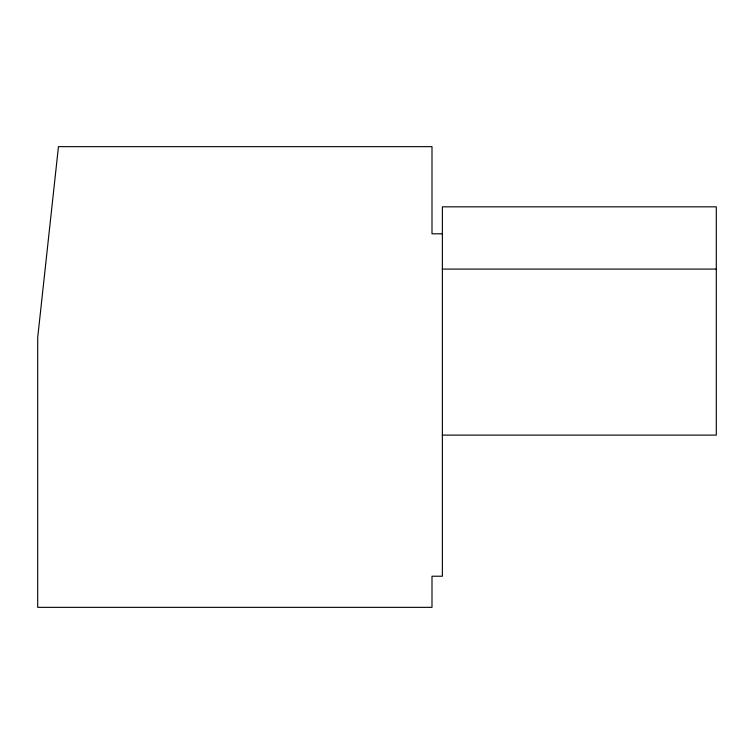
<?xml version="1.0" encoding="UTF-8"?>
<svg xmlns="http://www.w3.org/2000/svg" width="754" height="754" viewBox="0 0 754 754"><rect width="100%" height="100%" fill="white"/><g stroke="black" fill="none" stroke-linecap="round" stroke-linejoin="round"><path stroke-width="1.13" d="M442.372 233.806L431.995 233.806L431.995 146.653L58.454 146.653L37.7 337.575L37.7 607.347L431.995 607.347L431.995 576.226L442.372 576.226L442.372 206.832L716.3 206.832L716.3 435.105L442.372 435.105M442.372 269.084L716.3 269.084"/></g></svg>
